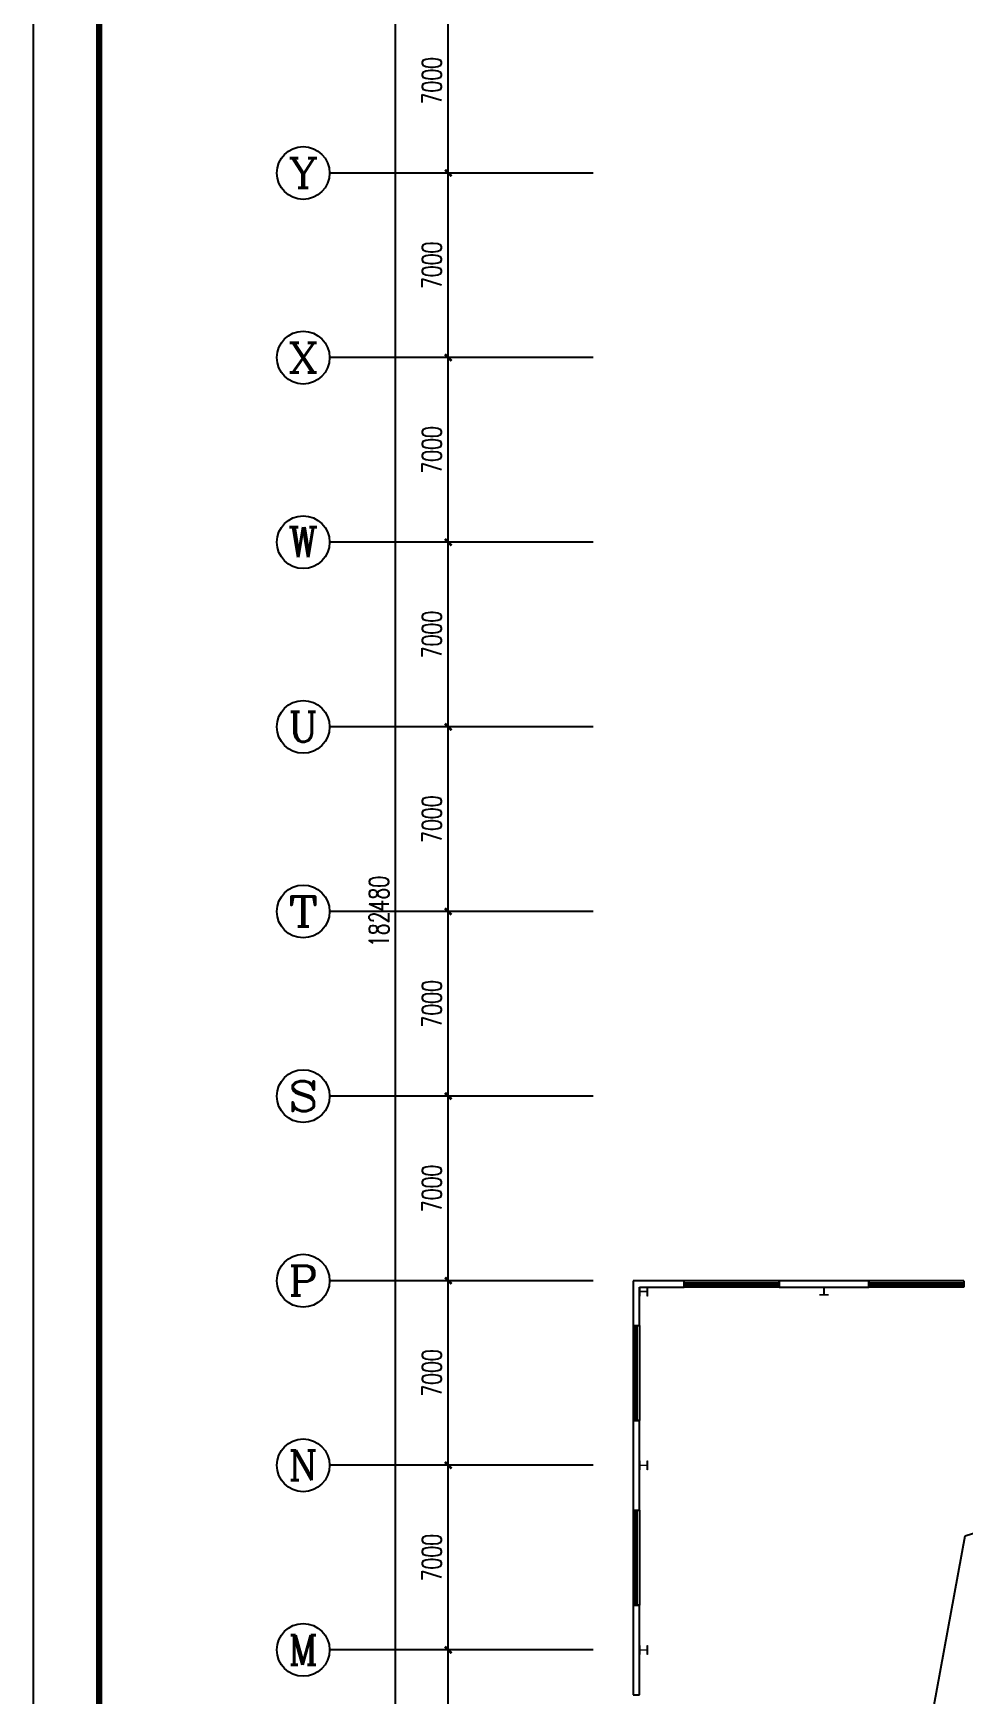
# Model space of a CAD drawing. Extents: x -496980 to 486425, y -292187 to -29437.
# Drawn here: x 21499 to 56787, y -186482 to -123482 of the extents above; entities that cross this region are included whole.
import ezdxf
from ezdxf.enums import TextEntityAlignment as Align

# ---------------------------------------------------------------- set-up
doc = ezdxf.new("R2010")
doc.units = 0
doc.header["$LTSCALE"] = 1000
doc.header["$MEASUREMENT"] = 0
for name, color, linetype in [('AXIS', 3, 'Continuous'), ('AXIS_TEXT', 7, 'Continuous'), ('PUB_TITLE', 4, 'Continuous'), ('WALL', 9, 'Continuous'), ('WINDOW', 4, 'Continuous')]:
    doc.layers.add(name, color=color, linetype=linetype)
doc.layers.add('STXT_XG_THIN', color=2, linetype='Continuous', lineweight=0)
doc.styles.add('_TCH_AXIS', font='COMPLEX', dxfattribs={"bigfont": 'GBCBIG'})
doc.styles.add('_TCH_DIM_T3', font='SIMPLEX', dxfattribs={"width": 0.705882, "bigfont": 'GBCBIG'})
doc.styles.add('COMPLEX', font='COMPLEX')
doc.dimstyles.new('_TCH_ARCH&&250', dxfattribs={"dimtxt": 743.75, "dimasz": 250, "dimexe": 625, "dimexo": 750, "dimgap": 250, "dimtad": 1, "dimdec": 0, "dimzin": 0, "dimdsep": 46, "dimtxsty": '_TCH_DIM_T3', "dimblk": 'ARCHTICK', "dimcen": 0.09, "dimclrt": 7, "dimazin": 2, "dimtfac": 1, "dimtdec": 0, "dimtix": 1, "dimtmove": 2, "dimatfit": 3, "dimfxl": 0, "dimtolj": 1, "dimtzin": 0, "dimarcsym": 0})

# ---------------------------------------------------------------- blocks, each defined once
blk = doc.blocks.new('_ArchTick')
at = {"color": 0, "linetype": 'ByBlock', "const_width": 0.4}
blk.add_lwpolyline([(-0.5, -0.5), (0.5, 0.5)], dxfattribs=at)
blk = doc.blocks.new('*D320')
at = {"layer": 'AXIS', "color": 0, "lineweight": -2}
for p, q in [((42737, -184782), (36612, -184782)), ((37237, -191782), (37237, -184782)), ((42737, -191782), (36612, -191782))]:
    blk.add_line(p, q, dxfattribs=at)
at = {"layer": 'Defpoints', "color": 0}
for p in [(37237, -184782), (43487, -184782), (43487, -191782)]:
    blk.add_point(p, dxfattribs=at)
at = {"layer": 'AXIS', "color": 0, "lineweight": -2, "xscale": 250, "yscale": 250, "zscale": 250}
for p, rotation in [((37237, -184782), 90), ((37237, -191782), 270)]:
    blk.add_blockref('_ArchTick', p, dxfattribs=dict(at, rotation=rotation))
at = {"layer": 'AXIS', "color": 7, "insert": (36615, -188282), "char_height": 743.8, "attachment_point": 5, "rotation": 90, "style": '_TCH_DIM_T3'}
blk.add_mtext('\\A1;7000', dxfattribs=at)
blk = doc.blocks.new('*D321')
at = {"layer": 'AXIS', "color": 0, "lineweight": -2}
for p, q in [((42737, -177782), (36612, -177782)), ((37237, -184782), (37237, -177782)), ((42737, -184782), (36612, -184782))]:
    blk.add_line(p, q, dxfattribs=at)
at = {"layer": 'Defpoints', "color": 0}
for p in [(37237, -177782), (43487, -177782), (43487, -184782)]:
    blk.add_point(p, dxfattribs=at)
at = {"layer": 'AXIS', "color": 0, "lineweight": -2, "xscale": 250, "yscale": 250, "zscale": 250}
for p, rotation in [((37237, -177782), 90), ((37237, -184782), 270)]:
    blk.add_blockref('_ArchTick', p, dxfattribs=dict(at, rotation=rotation))
at = {"layer": 'AXIS', "color": 7, "insert": (36615, -181282), "char_height": 743.8, "attachment_point": 5, "rotation": 90, "style": '_TCH_DIM_T3'}
blk.add_mtext('\\A1;7000', dxfattribs=at)
blk = doc.blocks.new('*D322')
at = {"layer": 'AXIS', "color": 0, "lineweight": -2}
for p, q in [((42737, -170782), (36612, -170782)), ((37237, -177782), (37237, -170782)), ((42737, -177782), (36612, -177782))]:
    blk.add_line(p, q, dxfattribs=at)
at = {"layer": 'Defpoints', "color": 0}
for p in [(37237, -170782), (43487, -170782), (43487, -177782)]:
    blk.add_point(p, dxfattribs=at)
at = {"layer": 'AXIS', "color": 0, "lineweight": -2, "xscale": 250, "yscale": 250, "zscale": 250}
for p, rotation in [((37237, -170782), 90), ((37237, -177782), 270)]:
    blk.add_blockref('_ArchTick', p, dxfattribs=dict(at, rotation=rotation))
at = {"layer": 'AXIS', "color": 7, "insert": (36615, -174282), "char_height": 743.8, "attachment_point": 5, "rotation": 90, "style": '_TCH_DIM_T3'}
blk.add_mtext('\\A1;7000', dxfattribs=at)
blk = doc.blocks.new('*D323')
at = {"layer": 'AXIS', "color": 0, "lineweight": -2}
for p, q in [((42737, -163782), (36612, -163782)), ((37237, -170782), (37237, -163782)), ((42737, -170782), (36612, -170782))]:
    blk.add_line(p, q, dxfattribs=at)
at = {"layer": 'Defpoints', "color": 0}
for p in [(37237, -163782), (43487, -163782), (43487, -170782)]:
    blk.add_point(p, dxfattribs=at)
at = {"layer": 'AXIS', "color": 0, "lineweight": -2, "xscale": 250, "yscale": 250, "zscale": 250}
for p, rotation in [((37237, -163782), 90), ((37237, -170782), 270)]:
    blk.add_blockref('_ArchTick', p, dxfattribs=dict(at, rotation=rotation))
at = {"layer": 'AXIS', "color": 7, "insert": (36615, -167282), "char_height": 743.8, "attachment_point": 5, "rotation": 90, "style": '_TCH_DIM_T3'}
blk.add_mtext('\\A1;7000', dxfattribs=at)
blk = doc.blocks.new('*D324')
at = {"layer": 'AXIS', "color": 0, "lineweight": -2}
for p, q in [((42737, -156782), (36612, -156782)), ((37237, -163782), (37237, -156782)), ((42737, -163782), (36612, -163782))]:
    blk.add_line(p, q, dxfattribs=at)
at = {"layer": 'Defpoints', "color": 0}
for p in [(37237, -156782), (43487, -156782), (43487, -163782)]:
    blk.add_point(p, dxfattribs=at)
at = {"layer": 'AXIS', "color": 0, "lineweight": -2, "xscale": 250, "yscale": 250, "zscale": 250}
for p, rotation in [((37237, -156782), 90), ((37237, -163782), 270)]:
    blk.add_blockref('_ArchTick', p, dxfattribs=dict(at, rotation=rotation))
at = {"layer": 'AXIS', "color": 7, "insert": (36615, -160282), "char_height": 743.8, "attachment_point": 5, "rotation": 90, "style": '_TCH_DIM_T3'}
blk.add_mtext('\\A1;7000', dxfattribs=at)
blk = doc.blocks.new('*D325')
at = {"layer": 'AXIS', "color": 0, "lineweight": -2}
for p, q in [((42737, -149782), (36612, -149782)), ((37237, -156782), (37237, -149782)), ((42737, -156782), (36612, -156782))]:
    blk.add_line(p, q, dxfattribs=at)
at = {"layer": 'Defpoints', "color": 0}
for p in [(37237, -149782), (43487, -149782), (43487, -156782)]:
    blk.add_point(p, dxfattribs=at)
at = {"layer": 'AXIS', "color": 0, "lineweight": -2, "xscale": 250, "yscale": 250, "zscale": 250}
for p, rotation in [((37237, -149782), 90), ((37237, -156782), 270)]:
    blk.add_blockref('_ArchTick', p, dxfattribs=dict(at, rotation=rotation))
at = {"layer": 'AXIS', "color": 7, "insert": (36615, -153282), "char_height": 743.8, "attachment_point": 5, "rotation": 90, "style": '_TCH_DIM_T3'}
blk.add_mtext('\\A1;7000', dxfattribs=at)
blk = doc.blocks.new('*D326')
at = {"layer": 'AXIS', "color": 0, "lineweight": -2}
for p, q in [((42737, -142782), (36612, -142782)), ((37237, -149782), (37237, -142782)), ((42737, -149782), (36612, -149782))]:
    blk.add_line(p, q, dxfattribs=at)
at = {"layer": 'Defpoints', "color": 0}
for p in [(37237, -142782), (43487, -142782), (43487, -149782)]:
    blk.add_point(p, dxfattribs=at)
at = {"layer": 'AXIS', "color": 0, "lineweight": -2, "xscale": 250, "yscale": 250, "zscale": 250}
for p, rotation in [((37237, -142782), 90), ((37237, -149782), 270)]:
    blk.add_blockref('_ArchTick', p, dxfattribs=dict(at, rotation=rotation))
at = {"layer": 'AXIS', "color": 7, "insert": (36615, -146282), "char_height": 743.8, "attachment_point": 5, "rotation": 90, "style": '_TCH_DIM_T3'}
blk.add_mtext('\\A1;7000', dxfattribs=at)
blk = doc.blocks.new('*D327')
at = {"layer": 'AXIS', "color": 0, "lineweight": -2}
for p, q in [((42737, -135782), (36612, -135782)), ((37237, -142782), (37237, -135782)), ((42737, -142782), (36612, -142782))]:
    blk.add_line(p, q, dxfattribs=at)
at = {"layer": 'Defpoints', "color": 0}
for p in [(37237, -135782), (43487, -135782), (43487, -142782)]:
    blk.add_point(p, dxfattribs=at)
at = {"layer": 'AXIS', "color": 0, "lineweight": -2, "xscale": 250, "yscale": 250, "zscale": 250}
for p, rotation in [((37237, -135782), 90), ((37237, -142782), 270)]:
    blk.add_blockref('_ArchTick', p, dxfattribs=dict(at, rotation=rotation))
at = {"layer": 'AXIS', "color": 7, "insert": (36615, -139282), "char_height": 743.8, "attachment_point": 5, "rotation": 90, "style": '_TCH_DIM_T3'}
blk.add_mtext('\\A1;7000', dxfattribs=at)
blk = doc.blocks.new('*D328')
at = {"layer": 'AXIS', "color": 0, "lineweight": -2}
for p, q in [((42737, -128782), (36612, -128782)), ((37237, -135782), (37237, -128782)), ((42737, -135782), (36612, -135782))]:
    blk.add_line(p, q, dxfattribs=at)
at = {"layer": 'Defpoints', "color": 0}
for p in [(37237, -128782), (43487, -128782), (43487, -135782)]:
    blk.add_point(p, dxfattribs=at)
at = {"layer": 'AXIS', "color": 0, "lineweight": -2, "xscale": 250, "yscale": 250, "zscale": 250}
for p, rotation in [((37237, -128782), 90), ((37237, -135782), 270)]:
    blk.add_blockref('_ArchTick', p, dxfattribs=dict(at, rotation=rotation))
at = {"layer": 'AXIS', "color": 7, "insert": (36615, -132282), "char_height": 743.8, "attachment_point": 5, "rotation": 90, "style": '_TCH_DIM_T3'}
blk.add_mtext('\\A1;7000', dxfattribs=at)
blk = doc.blocks.new('*D329')
at = {"layer": 'AXIS', "color": 0, "lineweight": -2}
for p, q in [((42737, -121782), (36612, -121782)), ((37237, -128782), (37237, -121782)), ((42737, -128782), (36612, -128782))]:
    blk.add_line(p, q, dxfattribs=at)
at = {"layer": 'Defpoints', "color": 0}
for p in [(37237, -121782), (43487, -121782), (43487, -128782)]:
    blk.add_point(p, dxfattribs=at)
at = {"layer": 'AXIS', "color": 0, "lineweight": -2, "xscale": 250, "yscale": 250, "zscale": 250}
for p, rotation in [((37237, -121782), 90), ((37237, -128782), 270)]:
    blk.add_blockref('_ArchTick', p, dxfattribs=dict(at, rotation=rotation))
at = {"layer": 'AXIS', "color": 7, "insert": (36615, -125282), "char_height": 743.8, "attachment_point": 5, "rotation": 90, "style": '_TCH_DIM_T3'}
blk.add_mtext('\\A1;7000', dxfattribs=at)
blk = doc.blocks.new('*D340')
at = {"layer": 'AXIS', "color": 0, "lineweight": -2}
for p, q in [((42737, -65542), (34612, -65542)), ((35237, -248022), (35237, -65542)), ((42737, -248022), (34612, -248022))]:
    blk.add_line(p, q, dxfattribs=at)
at = {"layer": 'Defpoints', "color": 0}
for p in [(35237, -65542), (43487, -65542), (43487, -248022)]:
    blk.add_point(p, dxfattribs=at)
at = {"layer": 'AXIS', "color": 0, "lineweight": -2, "xscale": 250, "yscale": 250, "zscale": 250}
for p, rotation in [((35237, -65542), 90), ((35237, -248022), 270)]:
    blk.add_blockref('_ArchTick', p, dxfattribs=dict(at, rotation=rotation))
at = {"layer": 'AXIS', "color": 7, "insert": (34615, -156782), "char_height": 743.8, "attachment_point": 5, "rotation": 90, "style": '_TCH_DIM_T3'}
blk.add_mtext('\\A1;182480', dxfattribs=at)
blk = doc.blocks.new('$TCHSYS$WIN2D')
for p, q in [((-0.5, 0.5), (0.5, 0.5)), ((-0.5, 0.5), (-0.5, -0.5)), ((0.5, 0.5), (0.5, -0.5)), ((0.5, 0.167), (-0.5, 0.167)), ((0.5, -0.167), (-0.5, -0.167)), ((-0.5, -0.5), (0.5, -0.5))]:
    blk.add_line(p, q)
blk = doc.blocks.new('_AXISO')
blk.add_circle((0, 0), 0.5)
at = {"layer": 'AXIS_TEXT', "style": 'COMPLEX', "width": 1.041667}
blk.add_attdef('A', text='', height=0.56, dxfattribs=at).set_placement((-0.25, -0.28), (0.25, -0.28), align=Align.FIT)

msp = doc.modelspace()

# ---------------------------------------------------------------- linework, layer by layer
msp.add_lwpolyline([(44486.9, -247781.9), (56836.1, -180457.3), (86486.9, -171021.9)])
at = {"layer": 'AXIS'}
for p, q in [((42737.4, -128781.9), (32737.4, -128782)), ((42737.5, -135781.9), (32737.5, -135782)), ((42737.5, -142781.9), (32737.5, -142782)), ((42737.6, -149781.9), (32737.6, -149782)), ((42737.7, -156781.9), (32737.7, -156782)), ((42737.7, -163781.9), (32737.7, -163782)), ((42737.8, -170781.9), (32737.8, -170782)), ((42737.8, -177781.9), (32737.8, -177782)), ((42737.9, -184781.9), (32737.9, -184782))]:
    msp.add_line(p, q, dxfattribs=at)
at = {"layer": 'PUB_TITLE'}
msp.add_lwpolyline([(21498.5, -29436.9), (21498.5, -292186.9), (169998.5, -292186.9), (169998.5, -29436.9)], close=True, dxfattribs=at)
at = {"layer": 'PUB_TITLE', "const_width": 250}
msp.add_lwpolyline([(23998.5, -35686.9), (23998.5, -289686.9), (167498.5, -289686.9), (167498.5, -35686.9)], close=True, dxfattribs=at)
at = {"layer": 'STXT_XG_THIN', "color": 2}
for points in [[(44486.9, -171361.9), (44486.9, -171021.9), (44497.1, -171021.9), (44497.1, -171189), (44776.7, -171189), (44776.7, -171021.9), (44786.9, -171021.9), (44786.9, -171361.9), (44776.7, -171361.9), (44776.7, -171194.8), (44497.1, -171194.8), (44497.1, -171361.9), (44486.9, -171361.9)], [(51316.9, -171021.9), (51656.9, -171021.9), (51656.9, -171032.1), (51489.8, -171032.1), (51489.8, -171311.7), (51656.9, -171311.7), (51656.9, -171321.9), (51316.9, -171321.9), (51316.9, -171311.7), (51484, -171311.7), (51484, -171032.1), (51316.9, -171032.1), (51316.9, -171021.9)], [(44486.9, -177951.9), (44486.9, -177611.9), (44497.1, -177611.9), (44497.1, -177779), (44776.7, -177779), (44776.7, -177611.9), (44786.9, -177611.9), (44786.9, -177951.9), (44776.7, -177951.9), (44776.7, -177784.8), (44497.1, -177784.8), (44497.1, -177951.9), (44486.9, -177951.9)], [(44486.9, -184951.9), (44486.9, -184611.9), (44497.1, -184611.9), (44497.1, -184779), (44776.7, -184779), (44776.7, -184611.9), (44786.9, -184611.9), (44786.9, -184951.9), (44776.7, -184951.9), (44776.7, -184784.8), (44497.1, -184784.8), (44497.1, -184951.9), (44486.9, -184951.9)]]:
    msp.add_lwpolyline(points, dxfattribs=at)
at = {"layer": 'WALL', "color": 5}
for p, q in [((46186.9, -170781.9), (44246.9, -170781.9)), ((44246.9, -170781.9), (44246.9, -172481.9)), ((44486.9, -171021.9), (46186.9, -171021.9)), ((44486.9, -172481.9), (44486.9, -171021.9)), ((46186.9, -171021.9), (46186.9, -170781.9)), ((53186.9, -170781.9), (49786.9, -170781.9)), ((49786.9, -170781.9), (49786.9, -171021.9)), ((49786.9, -171021.9), (53186.9, -171021.9)), ((53186.9, -171021.9), (53186.9, -170781.9)), ((44246.9, -172481.9), (44486.9, -172481.9)), ((44246.9, -176081.9), (44246.9, -179481.9)), ((44486.9, -176081.9), (44246.9, -176081.9)), ((44486.9, -179481.9), (44486.9, -176081.9)), ((44246.9, -179481.9), (44486.9, -179481.9)), ((44246.9, -183081.9), (44246.9, -186481.9)), ((44486.9, -183081.9), (44246.9, -183081.9)), ((44486.9, -186481.9), (44486.9, -183081.9)), ((44246.9, -186481.9), (44486.9, -186481.9))]:
    msp.add_line(p, q, dxfattribs=at)

# ---------------------------------------------------------------- block references
at = {"layer": 'AXIS'}
ref = msp.add_blockref('_AXISO', (31737.4, -128782), dxfattribs=dict(at, xscale=2000, yscale=2000, zscale=2000))
ref.add_attrib('A', 'Y', dxfattribs={"layer": 'AXIS_TEXT', "height": 1131.4, "style": '_TCH_AXIS', "width": 1.105263}).set_placement((31171.7, -129347.7), (32303.1, -129347.7), align=Align.FIT)
ref = msp.add_blockref('_AXISO', (31737.5, -135782), dxfattribs=dict(at, xscale=2000, yscale=2000, zscale=2000))
ref.add_attrib('A', 'X', dxfattribs={"layer": 'AXIS_TEXT', "height": 1131.4, "style": '_TCH_AXIS', "width": 1.166667}).set_placement((31171.8, -136347.7), (32303.2, -136347.7), align=Align.FIT)
ref = msp.add_blockref('_AXISO', (31737.5, -142782), dxfattribs=dict(at, xscale=2000, yscale=2000, zscale=2000))
ref.add_attrib('A', 'W', dxfattribs={"layer": 'AXIS_TEXT', "height": 1131.4, "style": '_TCH_AXIS', "width": 0.954545}).set_placement((31171.8, -143347.7), (32303.2, -143347.7), align=Align.FIT)
ref = msp.add_blockref('_AXISO', (31737.6, -149782), dxfattribs=dict(at, xscale=2000, yscale=2000, zscale=2000))
ref.add_attrib('A', 'U', dxfattribs={"layer": 'AXIS_TEXT', "height": 1131.4, "style": '_TCH_AXIS', "width": 1.05}).set_placement((31171.9, -150347.7), (32303.3, -150347.7), align=Align.FIT)
ref = msp.add_blockref('_AXISO', (31737.7, -156782), dxfattribs=dict(at, xscale=2000, yscale=2000, zscale=2000))
ref.add_attrib('A', 'T', dxfattribs={"layer": 'AXIS_TEXT', "height": 1131.4, "style": '_TCH_AXIS', "width": 1.4}).set_placement((31172, -157347.7), (32303.3, -157347.7), align=Align.FIT)
ref = msp.add_blockref('_AXISO', (31737.7, -163782), dxfattribs=dict(at, xscale=2000, yscale=2000, zscale=2000))
ref.add_attrib('A', 'S', dxfattribs={"layer": 'AXIS_TEXT', "height": 1131.4, "style": '_TCH_AXIS', "width": 1.5}).set_placement((31172, -164347.7), (32303.4, -164347.7), align=Align.FIT)
ref = msp.add_blockref('_AXISO', (31737.8, -170782), dxfattribs=dict(at, xscale=2000, yscale=2000, zscale=2000))
ref.add_attrib('A', 'P', dxfattribs={"layer": 'AXIS_TEXT', "height": 1131.4, "style": '_TCH_AXIS', "width": 1.235294}).set_placement((31172.1, -171347.7), (32303.5, -171347.7), align=Align.FIT)
ref = msp.add_blockref('_AXISO', (31737.8, -177782), dxfattribs=dict(at, xscale=2000, yscale=2000, zscale=2000))
ref.add_attrib('A', 'N', dxfattribs={"layer": 'AXIS_TEXT', "height": 1131.4, "style": '_TCH_AXIS', "width": 1.105263}).set_placement((31172.1, -178347.7), (32303.5, -178347.7), align=Align.FIT)
ref = msp.add_blockref('_AXISO', (31737.9, -184782), dxfattribs=dict(at, xscale=2000, yscale=2000, zscale=2000))
ref.add_attrib('A', 'M', dxfattribs={"layer": 'AXIS_TEXT', "height": 1131.4, "style": '_TCH_AXIS'}).set_placement((31172.2, -185347.7), (32303.6, -185347.7), align=Align.FIT)
at = {"layer": 'WINDOW', "xscale": 3600, "zscale": 3600}
for p, yscale, rotation in [((47986.9, -170901.9), 240, 180), ((54986.9, -170901.9), -240, 180), ((44366.9, -174281.9), -240, 270), ((44366.9, -181281.9), -240, 270)]:
    msp.add_blockref('$TCHSYS$WIN2D', p, dxfattribs=dict(at, yscale=yscale, rotation=rotation))

# ---------------------------------------------------------------- dimensions: what is measured, and where the dimension line sits
at = {"layer": 'AXIS'}
for p1, p2, distance, picture, middle in [((43486.9, -248021.9), (43486.9, -65541.9), 8250, '*D340', (34615, -156781.9)), ((43486.9, -128781.9), (43486.9, -121781.9), 6250, '*D329', (36615, -125281.9)), ((43486.9, -135781.9), (43486.9, -128781.9), 6250, '*D328', (36615, -132281.9)), ((43486.9, -142781.9), (43486.9, -135781.9), 6250, '*D327', (36615, -139281.9)), ((43486.9, -149781.9), (43486.9, -142781.9), 6250, '*D326', (36615, -146281.9)), ((43486.9, -156781.9), (43486.9, -149781.9), 6250, '*D325', (36615, -153281.9)), ((43486.9, -163781.9), (43486.9, -156781.9), 6250, '*D324', (36615, -160281.9)), ((43486.9, -170781.9), (43486.9, -163781.9), 6250, '*D323', (36615, -167281.9)), ((43486.9, -177781.9), (43486.9, -170781.9), 6250, '*D322', (36615, -174281.9)), ((43486.9, -184781.9), (43486.9, -177781.9), 6250, '*D321', (36615, -181281.9)), ((43486.9, -191781.9), (43486.9, -184781.9), 6250, '*D320', (36615, -188281.9))]:
    dim = msp.add_aligned_dim(p1=p1, p2=p2, distance=distance, dimstyle='_TCH_ARCH&&250', dxfattribs=at)
    dim.commit()
    dim.dimension.update_dxf_attribs({"geometry": picture, "text_midpoint": middle})

doc.saveas('drawing.dxf')
